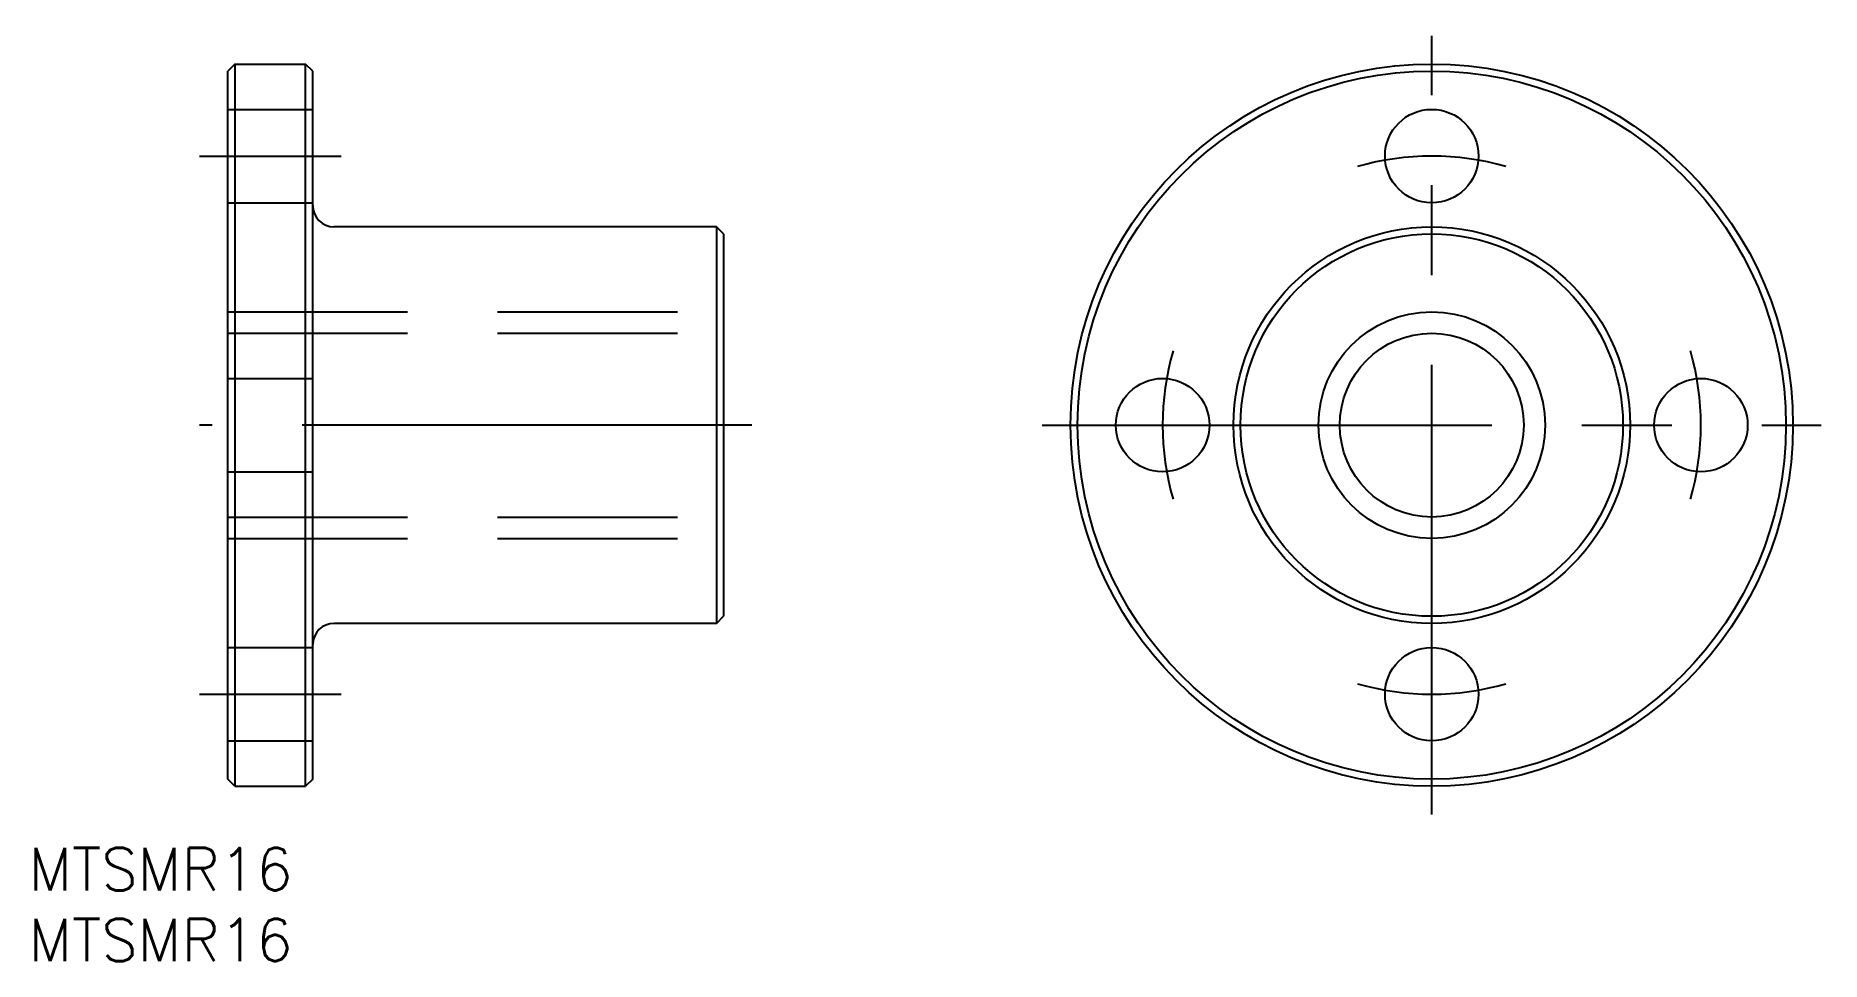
# Model space of a CAD drawing. Extents: x -99 to 28, y -38 to 28.
import ezdxf

# ---------------------------------------------------------------- set-up
doc = ezdxf.new("R2010")
doc.units = 0
doc.linetypes.add('CENTER', pattern=[50.8, 31.75, -6.35, 6.35, -6.35])
doc.linetypes.add('DASHED', pattern=[19.05, 12.7, -6.35])
doc.layers.get('0').update_dxf_attribs({"linetype": 'CONTINUOUS'})
doc.layers.add('CENTER', color=1, linetype='CENTER')
doc.styles.get("Standard").update_dxf_attribs({"font": 'txt.shx', "height": 3, "bigfont": 'bigfont.shx'})

msp = doc.modelspace()

# ---------------------------------------------------------------- linework, layer by layer
at = {"color": 7, "linetype": 'CONTINUOUS'}
for p, q in [((-84.5, 25.5), (-85, 25)), ((-84.5, 25.5), (-79.5, 25.5)), ((-84.5, 25.5), (-84.5, -25.5)), ((-79, 25), (-79.5, 25.5)), ((-79.5, -25.5), (-79.5, 25.5)), ((-85, -25), (-85, 25)), ((-79, -25), (-79, 25)), ((-50.5, 14), (-77.5, 14)), ((-50, 13.5), (-50.5, 14)), ((-50.5, 14), (-50.5, -14)), ((-50, 13.5), (-50, -13.5)), ((-50.5, -14), (-50, -13.5)), ((-50.5, -14), (-77.5, -14)), ((-84.5, -25.5), (-85, -25)), ((-79, -25), (-79.5, -25.5)), ((-84.5, -25.5), (-79.5, -25.5))]:
    msp.add_line(p, q, dxfattribs=at)
at = {"color": 3, "linetype": 'DASHED'}
for p, q in [((-85, 22.3), (-79, 22.3)), ((-85, 15.7), (-79, 15.7)), ((-85, 8), (-50, 8)), ((-85, 6.49), (-50, 6.49)), ((-85, 3.3), (-79, 3.3)), ((-85, -3.3), (-79, -3.3)), ((-85, -6.49), (-50, -6.49)), ((-85, -8), (-50, -8)), ((-85, -15.7), (-79, -15.7)), ((-85, -22.3), (-79, -22.3))]:
    msp.add_line(p, q, dxfattribs=at)
at = {"color": 7, "linetype": 'CONTINUOUS'}
for centre, radius in [((0, 0), 25.5), ((0, 0), 25), ((0, 19), 3.3), ((0, 0), 14), ((0, 0), 13.5), ((0, 0), 6.49), ((-19, 0), 3.3), ((19, 0), 3.3), ((0, -19), 3.3)]:
    msp.add_circle(centre, radius, dxfattribs=at)
at = {"color": 3, "linetype": 'CONTINUOUS'}
msp.add_circle((0, 0), 8, dxfattribs=at)
at = {"color": 7, "linetype": 'CONTINUOUS'}
for centre, start, end in [((-77.5, 15.5), 180, 270), ((-77.5, -15.5), 90, 180)]:
    msp.add_arc(centre, 1.5, start, end, dxfattribs=at)
at = {"layer": 'CENTER', "color": 1, "linetype": 'CENTER'}
for p, q in [((0, -27.5), (0, 27.5)), ((-87, 19), (-77, 19)), ((-48, 0), (-87, 0)), ((-27.5, 0), (27.5, 0)), ((-87, -19), (-77, -19))]:
    msp.add_line(p, q, dxfattribs=at)
for start, end in [(74.0049, 105.9951), (164.0049, 195.9951), (344.0049, 15.9951), (254.0049, 285.9951)]:
    msp.add_arc((0, 0), 19, start, end, dxfattribs=at)

# ---------------------------------------------------------------- texts
at = {"color": 7, "linetype": 'CONTINUOUS'}
for p in [(-99.07, -32.86), (-99.07, -37.86)]:
    msp.add_text('MTSMR16', height=3, dxfattribs=at).set_placement(p)

doc.saveas('drawing.dxf')
